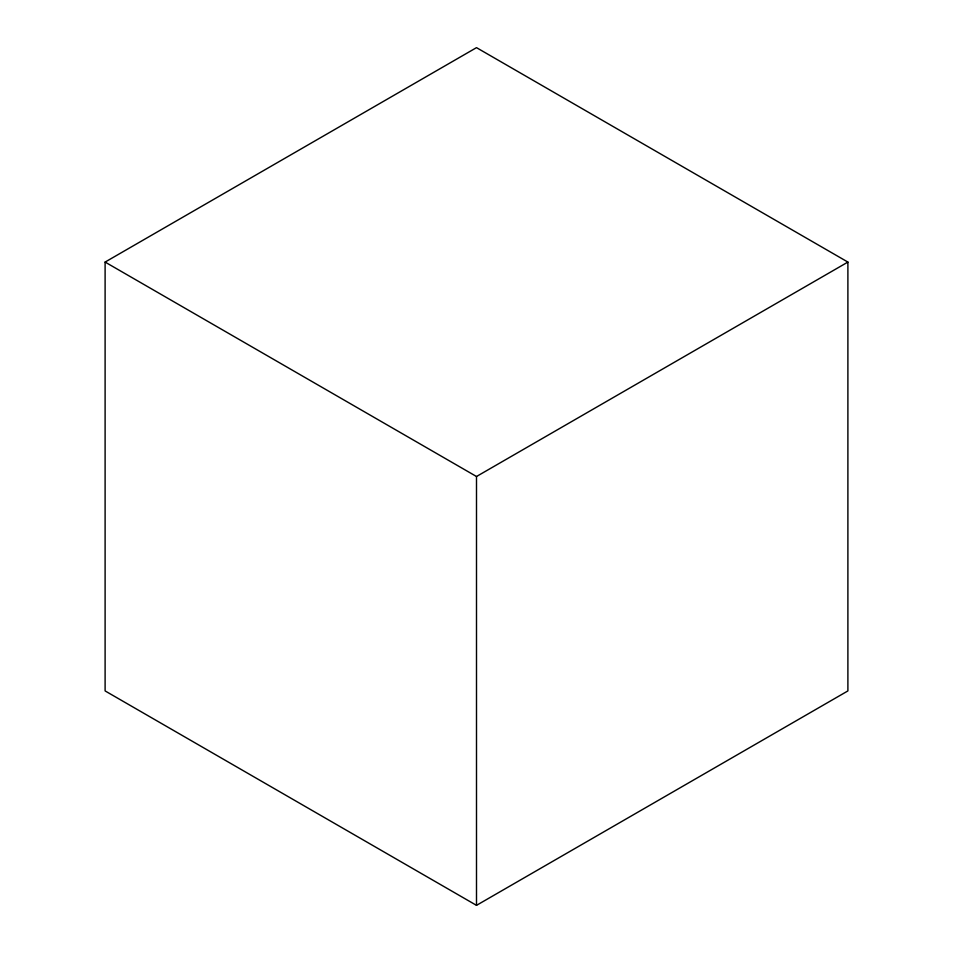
<?xml version="1.0" encoding="UTF-8"?>
<svg xmlns="http://www.w3.org/2000/svg" width="953" height="953" viewBox="0 0 953 953"><rect width="100%" height="100%" fill="white"/><g stroke="black" fill="none" stroke-linecap="round" stroke-linejoin="round"><path stroke-width="1.43" d="M105.104 262.075L476.5 47.65L847.896 262.075L847.896 690.925L476.5 905.35L105.104 690.925L105.104 262.075L476.5 476.5L847.896 262.075M476.5 476.5L476.5 905.35"/></g></svg>
